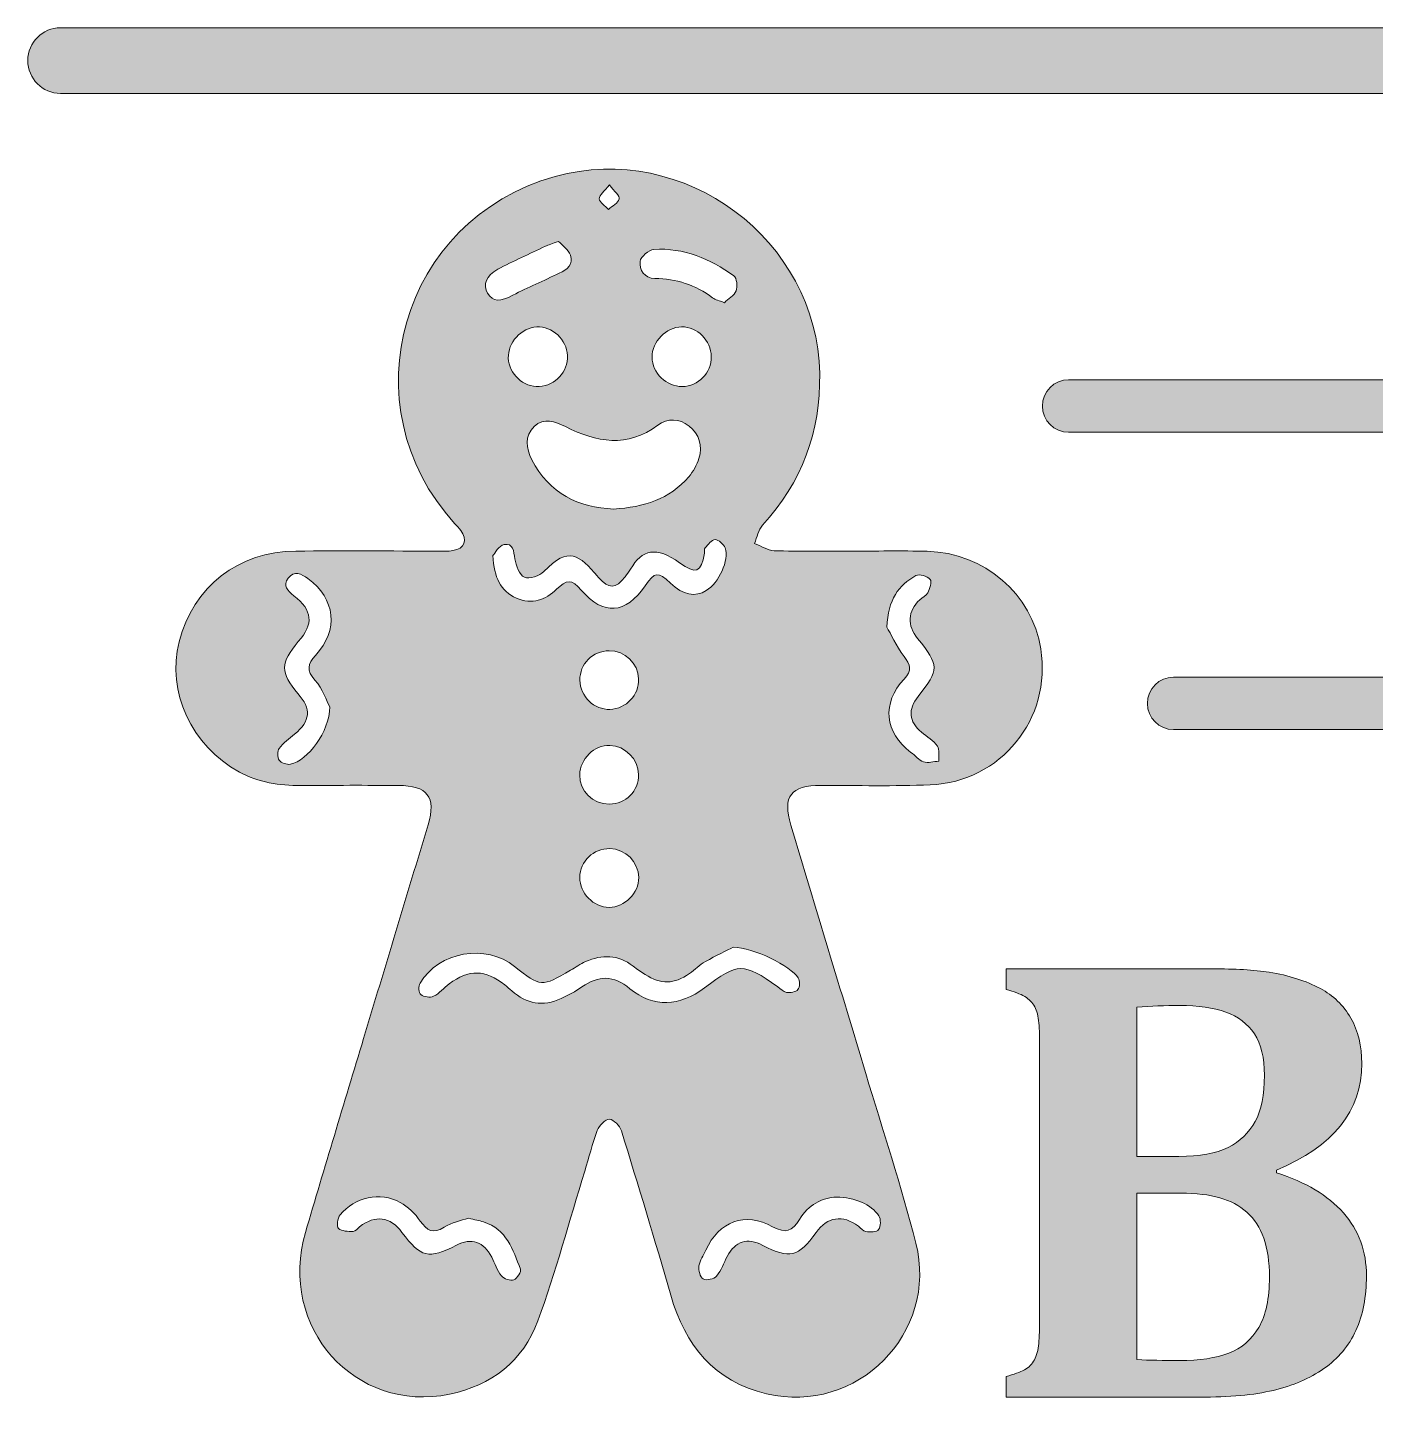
# Model space of a CAD drawing. Header units: inches. Extents: x 72 to 1008, y -817 to -264.
# Drawn here: x 72 to 238.9, y -740.2 to -568.4 of the extents above; entities that cross this region are included whole.
import ezdxf

# ---------------------------------------------------------------- set-up
doc = ezdxf.new("R2010")
doc.units = ezdxf.units.IN
doc.header["$MEASUREMENT"] = 0
doc.layers.add('Layer 1', color=7, linetype='Continuous')

# ---------------------------------------------------------------- blocks, each defined once
blk = doc.blocks.new('block 14')
at = {"layer": 'Layer 1', "true_color": 0x680b10}
h = blk.add_hatch(color=246, dxfattribs=at)
h.dxf.hatch_style = 2
edge = h.paths.add_edge_path()
edge.add_spline(control_points=[(226.65, -710.18), (230.28, -711.32), (233.05, -712.97), (234.95, -715.13), (236.86, -717.3), (237.81, -719.9), (237.81, -722.93), (237.81, -725.52), (237.38, -727.78), (236.51, -729.69), (235.64, -731.61), (234.32, -733.19), (232.54, -734.42), (230.77, -735.65), (228.68, -736.55), (226.28, -737.12), (223.89, -737.69), (220.83, -737.97), (217.13, -737.97), (217.13, -737.97), (193.18, -737.97), (193.18, -737.97), (193.18, -737.97), (193.18, -735.41), (193.18, -735.41), (194.14, -735.15), (194.9, -734.87), (195.45, -734.57), (196.01, -734.27), (196.43, -733.86), (196.7, -733.33), (196.97, -732.8), (197.15, -732.12), (197.22, -731.31), (197.3, -730.49), (197.34, -729.46), (197.34, -728.21), (197.34, -728.21), (197.34, -694.7), (197.34, -694.7), (197.34, -693.49), (197.31, -692.46), (197.24, -691.63), (197.18, -690.8), (197.01, -690.13), (196.74, -689.61), (196.46, -689.09), (196.05, -688.67), (195.49, -688.35), (194.94, -688.02), (194.16, -687.73), (193.18, -687.47), (193.18, -687.47), (193.18, -684.91), (193.18, -684.91), (193.18, -684.91), (218.64, -684.91), (218.64, -684.91), (221.55, -684.91), (223.92, -685.05), (225.76, -685.33), (228.19, -685.72), (230.31, -686.4), (232.1, -687.36), (233.7, -688.21), (234.96, -689.43), (235.87, -691.01), (236.77, -692.59), (237.23, -694.47), (237.23, -696.65), (237.23, -702.51), (233.7, -706.9), (226.65, -709.83), (226.65, -709.83), (226.65, -710.18), (226.65, -710.18)], knot_values=[0, 0, 0, 0, 1, 1, 1, 2, 2, 2, 3, 3, 3, 4, 4, 4, 5, 5, 5, 6, 6, 6, 7, 7, 7, 8, 8, 8, 9, 9, 9, 10, 10, 10, 11, 11, 11, 12, 12, 12, 13, 13, 13, 14, 14, 14, 15, 15, 15, 16, 16, 16, 17, 17, 17, 18, 18, 18, 19, 19, 19, 20, 20, 20, 21, 21, 21, 22, 22, 22, 23, 23, 23, 24, 24, 24, 25, 25, 25, 25], degree=3, periodic=1)
edge = h.paths.add_edge_path()
edge.add_spline(control_points=[(214.56, -708.15), (217.15, -708.15), (219.19, -707.78), (220.67, -707.03), (222.14, -706.28), (223.26, -705.21), (224.03, -703.82), (224.79, -702.43), (225.18, -700.52), (225.18, -698.09), (225.18, -695.93), (224.76, -694.23), (223.93, -692.97), (223.1, -691.72), (221.92, -690.82), (220.39, -690.27), (218.86, -689.73), (216.96, -689.45), (214.68, -689.45), (212.86, -689.45), (211.1, -689.52), (209.39, -689.65), (209.39, -689.65), (209.39, -708.15), (209.39, -708.15), (209.39, -708.15), (214.56, -708.15), (214.56, -708.15)], knot_values=[0, 0, 0, 0, 1, 1, 1, 2, 2, 2, 3, 3, 3, 4, 4, 4, 5, 5, 5, 6, 6, 6, 7, 7, 7, 8, 8, 8, 9, 9, 9, 9], degree=3, periodic=1)
edge = h.paths.add_edge_path()
edge.add_spline(control_points=[(209.39, -733.31), (210.92, -733.39), (212.68, -733.43), (214.68, -733.43), (217.14, -733.43), (219.17, -733.12), (220.76, -732.51), (222.36, -731.9), (223.59, -730.84), (224.48, -729.32), (225.36, -727.81), (225.8, -725.73), (225.8, -723.08), (225.8, -721.22), (225.56, -719.62), (225.1, -718.28), (224.63, -716.95), (223.93, -715.87), (223, -715.06), (222.07, -714.24), (220.95, -713.64), (219.66, -713.27), (218.36, -712.89), (216.74, -712.7), (214.8, -712.7), (214.8, -712.7), (209.39, -712.7), (209.39, -712.7), (209.39, -712.7), (209.39, -733.31), (209.39, -733.31)], knot_values=[0, 0, 0, 0, 1, 1, 1, 2, 2, 2, 3, 3, 3, 4, 4, 4, 5, 5, 5, 6, 6, 6, 7, 7, 7, 8, 8, 8, 9, 9, 9, 10, 10, 10, 10], degree=3, periodic=1)
at = {"layer": 'Layer 1', "lineweight": 0}
for points, knots in [([(226.65, -710.18), (230.28, -711.32), (233.05, -712.97), (234.95, -715.13), (236.86, -717.3), (237.81, -719.9), (237.81, -722.93), (237.81, -725.52), (237.38, -727.78), (236.51, -729.69), (235.64, -731.61), (234.32, -733.19), (232.54, -734.42), (230.77, -735.65), (228.68, -736.55), (226.28, -737.12), (223.89, -737.69), (220.83, -737.97), (217.13, -737.97), (217.13, -737.97), (193.18, -737.97), (193.18, -737.97), (193.18, -737.97), (193.18, -735.41), (193.18, -735.41), (194.14, -735.15), (194.9, -734.87), (195.45, -734.57), (196.01, -734.27), (196.43, -733.86), (196.7, -733.33), (196.97, -732.8), (197.15, -732.12), (197.22, -731.31), (197.3, -730.49), (197.34, -729.46), (197.34, -728.21), (197.34, -728.21), (197.34, -694.7), (197.34, -694.7), (197.34, -693.49), (197.31, -692.46), (197.24, -691.63), (197.18, -690.8), (197.01, -690.13), (196.74, -689.61), (196.46, -689.09), (196.05, -688.67), (195.49, -688.35), (194.94, -688.02), (194.16, -687.73), (193.18, -687.47), (193.18, -687.47), (193.18, -684.91), (193.18, -684.91), (193.18, -684.91), (218.64, -684.91), (218.64, -684.91), (221.55, -684.91), (223.92, -685.05), (225.76, -685.33), (228.19, -685.72), (230.31, -686.4), (232.1, -687.36), (233.7, -688.21), (234.96, -689.43), (235.87, -691.01), (236.77, -692.59), (237.23, -694.47), (237.23, -696.65), (237.23, -702.51), (233.7, -706.9), (226.65, -709.83), (226.65, -709.83), (226.65, -710.18), (226.65, -710.18)], [0, 0, 0, 0, 1, 1, 1, 2, 2, 2, 3, 3, 3, 4, 4, 4, 5, 5, 5, 6, 6, 6, 7, 7, 7, 8, 8, 8, 9, 9, 9, 10, 10, 10, 11, 11, 11, 12, 12, 12, 13, 13, 13, 14, 14, 14, 15, 15, 15, 16, 16, 16, 17, 17, 17, 18, 18, 18, 19, 19, 19, 20, 20, 20, 21, 21, 21, 22, 22, 22, 23, 23, 23, 24, 24, 24, 25, 25, 25, 25]), ([(214.56, -708.15), (217.15, -708.15), (219.19, -707.78), (220.67, -707.03), (222.14, -706.28), (223.26, -705.21), (224.03, -703.82), (224.79, -702.43), (225.18, -700.52), (225.18, -698.09), (225.18, -695.93), (224.76, -694.23), (223.93, -692.97), (223.1, -691.72), (221.92, -690.82), (220.39, -690.27), (218.86, -689.73), (216.96, -689.45), (214.68, -689.45), (212.86, -689.45), (211.1, -689.52), (209.39, -689.65), (209.39, -689.65), (209.39, -708.15), (209.39, -708.15), (209.39, -708.15), (214.56, -708.15), (214.56, -708.15)], [0, 0, 0, 0, 1, 1, 1, 2, 2, 2, 3, 3, 3, 4, 4, 4, 5, 5, 5, 6, 6, 6, 7, 7, 7, 8, 8, 8, 9, 9, 9, 9]), ([(209.39, -733.31), (210.92, -733.39), (212.68, -733.43), (214.68, -733.43), (217.14, -733.43), (219.17, -733.12), (220.76, -732.51), (222.36, -731.9), (223.59, -730.84), (224.48, -729.32), (225.36, -727.81), (225.8, -725.73), (225.8, -723.08), (225.8, -721.22), (225.56, -719.62), (225.1, -718.28), (224.63, -716.95), (223.93, -715.87), (223, -715.06), (222.07, -714.24), (220.95, -713.64), (219.66, -713.27), (218.36, -712.89), (216.74, -712.7), (214.8, -712.7), (214.8, -712.7), (209.39, -712.7), (209.39, -712.7), (209.39, -712.7), (209.39, -733.31), (209.39, -733.31)], [0, 0, 0, 0, 1, 1, 1, 2, 2, 2, 3, 3, 3, 4, 4, 4, 5, 5, 5, 6, 6, 6, 7, 7, 7, 8, 8, 8, 9, 9, 9, 10, 10, 10, 10])]:
    blk.add_open_spline(points, degree=3, knots=knots, dxfattribs=at)
blk = doc.blocks.new('block 18')
at = {"layer": 'Layer 1', "true_color": 0x680b10}
h = blk.add_hatch(color=246, dxfattribs=at)
h.dxf.hatch_style = 2
edge = h.paths.add_edge_path()
edge.add_spline(control_points=[(1003.91, -576.49), (1003.91, -576.49), (76.09, -576.49), (76.09, -576.49), (73.84, -576.49), (72.03, -574.67), (72.03, -572.42), (72.03, -570.18), (73.84, -568.36), (76.09, -568.36), (76.09, -568.36), (1003.91, -568.36), (1003.91, -568.36), (1006.16, -568.36), (1007.97, -570.18), (1007.97, -572.42), (1007.97, -574.67), (1006.16, -576.49), (1003.91, -576.49)], knot_values=[0, 0, 0, 0, 1, 1, 1, 2, 2, 2, 3, 3, 3, 4, 4, 4, 5, 5, 5, 6, 6, 6, 6], degree=3, periodic=1)
at = {"layer": 'Layer 1', "lineweight": 0}
blk.add_open_spline([(1003.91, -576.49), (1003.91, -576.49), (76.09, -576.49), (76.09, -576.49), (73.84, -576.49), (72.03, -574.67), (72.03, -572.42), (72.03, -570.18), (73.84, -568.36), (76.09, -568.36), (76.09, -568.36), (1003.91, -568.36), (1003.91, -568.36), (1006.16, -568.36), (1007.97, -570.18), (1007.97, -572.42), (1007.97, -574.67), (1006.16, -576.49), (1003.91, -576.49)], degree=3, knots=[0, 0, 0, 0, 1, 1, 1, 2, 2, 2, 3, 3, 3, 4, 4, 4, 5, 5, 5, 6, 6, 6, 6], dxfattribs=at)
blk = doc.blocks.new('block 17')
at = {"layer": 'Layer 1'}
blk.add_blockref('block 18', (0, 0), dxfattribs=at)
blk = doc.blocks.new('block 22')
at = {"layer": 'Layer 1', "true_color": 0x680b10}
h = blk.add_hatch(color=246, dxfattribs=at)
h.dxf.hatch_style = 2
edge = h.paths.add_edge_path()
edge.add_spline(control_points=[(173.86, -633.18), (177.04, -633.18), (180.23, -633.12), (183.42, -633.2), (190.48, -633.37), (196.4, -638.5), (197.48, -645.28), (198.86, -653.93), (192.55, -661.78), (183.79, -662.13), (179.29, -662.31), (174.78, -662.2), (170.27, -662.2), (166.51, -662.21), (165.46, -663.53), (166.53, -667.11), (169.6, -677.37), (172.72, -687.61), (175.8, -697.87), (177.91, -704.86), (180.21, -711.81), (182.01, -718.88), (184.85, -730.02), (174.7, -740.2), (163.53, -737.55), (157.06, -736.01), (153.44, -731.55), (151.65, -725.32), (149.69, -718.51), (147.63, -711.73), (145.54, -704.97), (145.35, -704.36), (144.58, -703.57), (144.05, -703.55), (143.56, -703.53), (142.79, -704.33), (142.56, -704.93), (141.93, -706.57), (141.53, -708.29), (141.01, -709.97), (139.1, -716.16), (137.4, -722.43), (135.2, -728.51), (133.39, -733.51), (129.43, -736.51), (124.26, -737.59), (112.54, -740.02), (102.98, -729.25), (106.42, -717.55), (108.77, -709.54), (111.2, -701.55), (113.61, -693.56), (116.27, -684.72), (118.95, -675.89), (121.6, -667.06), (122.63, -663.63), (121.54, -662.21), (117.91, -662.2), (113.9, -662.18), (109.89, -662.18), (105.87, -662.21), (103.19, -662.23), (100.59, -661.83), (98.23, -660.54), (92.27, -657.28), (89.21, -650.58), (90.77, -644.4), (92.49, -637.61), (98.13, -633.2), (105.22, -633.17), (111.11, -633.14), (116.99, -633.17), (122.87, -633.17), (123.47, -633.17), (124.09, -633.22), (124.68, -633.12), (126.11, -632.89), (126.53, -631.78), (125.66, -630.63), (125.43, -630.32), (125.15, -630.05), (124.89, -629.76), (111.59, -615.13), (118.24, -592.11), (137.32, -586.79), (153.31, -582.33), (169.81, -594.62), (170.1, -611.19), (170.22, -618.4), (167.89, -624.65), (163.01, -629.98), (162.49, -630.55), (162.35, -631.46), (162.03, -632.22), (162.84, -632.53), (163.64, -633.1), (164.46, -633.13), (167.59, -633.24), (170.72, -633.17), (173.86, -633.17), (173.86, -633.18), (173.86, -633.18), (173.86, -633.18)], knot_values=[0, 0, 0, 0, 1, 1, 1, 2, 2, 2, 3, 3, 3, 4, 4, 4, 5, 5, 5, 6, 6, 6, 7, 7, 7, 8, 8, 8, 9, 9, 9, 10, 10, 10, 11, 11, 11, 12, 12, 12, 13, 13, 13, 14, 14, 14, 15, 15, 15, 16, 16, 16, 17, 17, 17, 18, 18, 18, 19, 19, 19, 20, 20, 20, 21, 21, 21, 22, 22, 22, 23, 23, 23, 24, 24, 24, 25, 25, 25, 26, 26, 26, 27, 27, 27, 28, 28, 28, 29, 29, 29, 30, 30, 30, 31, 31, 31, 32, 32, 32, 33, 33, 33, 34, 34, 34, 34], degree=3, periodic=1)
edge = h.paths.add_edge_path()
edge.add_spline(control_points=[(153.89, -623.98), (154.45, -623.33), (154.87, -622.51), (155.14, -621.69), (155.64, -620.13), (155.19, -618.71), (153.92, -617.69), (152.72, -616.73), (151.26, -616.7), (150.07, -617.58), (146.25, -620.41), (142.47, -619.72), (138.61, -617.76), (137.36, -617.13), (135.94, -616.61), (134.76, -617.74), (133.53, -618.93), (133.72, -620.43), (134.45, -621.86), (136.61, -626.08), (140.25, -627.8), (144.59, -627.97), (148.33, -627.75), (151.51, -626.74), (153.89, -623.98)], knot_values=[0, 0, 0, 0, 1, 1, 1, 2, 2, 2, 3, 3, 3, 4, 4, 4, 5, 5, 5, 6, 6, 6, 7, 7, 7, 8, 8, 8, 8], degree=3, periodic=1)
edge = h.paths.add_edge_path()
edge.add_spline(control_points=[(155.94, -684.02), (155.23, -684.42), (154.64, -685.03), (153.97, -685.5), (152.06, -686.84), (150.43, -686.87), (148.48, -685.61), (147.97, -685.29), (147.47, -684.95), (146.99, -684.58), (145.14, -683.12), (143.15, -683.13), (141.1, -684.02), (140.45, -684.31), (139.86, -684.73), (139.24, -685.09), (135.69, -687.19), (135.51, -687.18), (132.32, -684.61), (128.77, -681.76), (122.94, -682.76), (120.61, -686.68), (120.39, -687.04), (120.44, -687.91), (120.7, -688.1), (121.08, -688.39), (121.87, -688.51), (122.29, -688.31), (123, -687.96), (123.55, -687.27), (124.21, -686.78), (126.66, -684.95), (128.7, -684.99), (131.09, -686.89), (131.39, -687.13), (131.68, -687.4), (131.97, -687.65), (133.81, -689.23), (135.83, -689.66), (138.07, -688.58), (138.96, -688.16), (139.86, -687.72), (140.66, -687.16), (142.72, -685.72), (144.51, -685.67), (146.6, -687.37), (149.56, -689.77), (152.74, -689.58), (155.83, -687.27), (160.05, -684.12), (160.61, -684.11), (164.9, -687.13), (165.26, -687.38), (165.61, -687.79), (165.99, -687.83), (166.47, -687.89), (167.16, -687.79), (167.41, -687.47), (167.66, -687.18), (167.66, -686.4), (167.44, -686.04), (166.52, -684.57), (161.9, -682.25), (159.4, -682.24), (158.63, -682.63), (157.25, -683.27), (155.94, -684.02)], knot_values=[0, 0, 0, 0, 1, 1, 1, 2, 2, 2, 3, 3, 3, 4, 4, 4, 5, 5, 5, 6, 6, 6, 7, 7, 7, 8, 8, 8, 9, 9, 9, 10, 10, 10, 11, 11, 11, 12, 12, 12, 13, 13, 13, 14, 14, 14, 15, 15, 15, 16, 16, 16, 17, 17, 17, 18, 18, 18, 19, 19, 19, 20, 20, 20, 21, 21, 21, 22, 22, 22, 22], degree=3, periodic=1)
edge = h.paths.add_edge_path()
edge.add_spline(control_points=[(132.54, -639), (134.45, -639.86), (136.18, -639.22), (137.52, -637.9), (138.73, -636.71), (139.41, -636.61), (140.58, -638), (143.31, -641.23), (146.06, -640.98), (148.48, -637.48), (149.71, -635.71), (150.01, -635.68), (151.61, -637.15), (153.24, -638.64), (154.63, -638.92), (156.06, -638.06), (157.6, -637.14), (158.93, -634.27), (158.38, -632.79), (158.21, -632.33), (157.57, -631.76), (157.14, -631.75), (156.73, -631.75), (156.28, -632.39), (155.91, -632.79), (155.79, -632.92), (155.86, -633.22), (155.82, -633.43), (155.41, -635.89), (154.78, -636.06), (152.75, -634.61), (149.87, -632.55), (148.08, -632.96), (146.67, -635.42), (146.48, -635.76), (146.23, -636.06), (146, -636.36), (144.8, -637.88), (144.02, -637.9), (142.69, -636.43), (142.66, -636.39), (142.63, -636.34), (142.59, -636.3), (140.36, -633.7), (139.01, -632.48), (135.94, -635.7), (135.41, -636.25), (134.13, -636.68), (133.54, -636.41), (132.91, -636.13), (132.53, -634.98), (132.35, -634.14), (132.17, -633.23), (132.2, -632.14), (131.01, -632.37), (130.37, -632.5), (129.89, -633.46), (129.63, -633.74), (129.78, -636.44), (130.56, -638.11), (132.54, -639)], knot_values=[0, 0, 0, 0, 1, 1, 1, 2, 2, 2, 3, 3, 3, 4, 4, 4, 5, 5, 5, 6, 6, 6, 7, 7, 7, 8, 8, 8, 9, 9, 9, 10, 10, 10, 11, 11, 11, 12, 12, 12, 13, 13, 13, 14, 14, 14, 15, 15, 15, 16, 16, 16, 17, 17, 17, 18, 18, 18, 19, 19, 19, 20, 20, 20, 20], degree=3, periodic=1)
edge = h.paths.add_edge_path()
edge.add_spline(control_points=[(180.55, -646.22), (181.34, -647.27), (181.56, -647.95), (180.56, -649.02), (177.75, -652.01), (178.14, -655.65), (181.4, -658.1), (181.92, -658.49), (182.37, -659.08), (182.96, -659.28), (183.52, -659.46), (184.22, -659.24), (184.85, -659.2), (184.81, -658.57), (184.98, -657.78), (184.67, -657.33), (184.19, -656.64), (183.38, -656.17), (182.71, -655.61), (181.12, -654.25), (180.99, -652.81), (182.3, -651.17), (184.93, -647.85), (184.92, -647.31), (182.22, -644.01), (180.9, -642.41), (180.99, -640.62), (182.49, -639.2), (182.81, -638.9), (183.32, -638.72), (183.48, -638.36), (183.73, -637.84), (184.03, -636.94), (183.79, -636.69), (183.42, -636.29), (182.44, -635.98), (182.02, -636.21), (179.87, -637.37), (178.57, -639.19), (178.41, -642.58), (178.88, -643.39), (179.58, -644.91), (180.55, -646.22)], knot_values=[0, 0, 0, 0, 1, 1, 1, 2, 2, 2, 3, 3, 3, 4, 4, 4, 5, 5, 5, 6, 6, 6, 7, 7, 7, 8, 8, 8, 9, 9, 9, 10, 10, 10, 11, 11, 11, 12, 12, 12, 13, 13, 13, 14, 14, 14, 14], degree=3, periodic=1)
edge = h.paths.add_edge_path()
edge.add_spline(control_points=[(107.59, -649.16), (106.53, -647.94), (106.67, -647.19), (107.67, -646.1), (110.56, -642.95), (110.14, -639.07), (106.73, -636.58), (105.91, -635.99), (105.03, -635.54), (104.29, -636.53), (103.59, -637.46), (104.2, -638.09), (104.98, -638.7), (107.32, -640.55), (107.45, -642.17), (105.53, -644.39), (103.29, -646.99), (103.28, -648.25), (105.48, -650.81), (107.17, -652.77), (107.05, -654.2), (105.08, -655.85), (104.41, -656.41), (103.68, -656.93), (103.16, -657.61), (102.91, -657.94), (102.92, -658.74), (103.16, -659.07), (103.4, -659.41), (104.12, -659.66), (104.55, -659.57), (106.72, -659.11), (109.38, -655.58), (109.43, -652.46), (109.06, -651.76), (108.55, -650.26), (107.59, -649.16)], knot_values=[0, 0, 0, 0, 1, 1, 1, 2, 2, 2, 3, 3, 3, 4, 4, 4, 5, 5, 5, 6, 6, 6, 7, 7, 7, 8, 8, 8, 9, 9, 9, 10, 10, 10, 11, 11, 11, 12, 12, 12, 12], degree=3, periodic=1)
edge = h.paths.add_edge_path()
edge.add_spline(control_points=[(123.59, -716.91), (122.18, -717.82), (121.48, -717.3), (120.64, -716.15), (119.98, -715.25), (119.13, -714.36), (118.16, -713.84), (115.64, -712.48), (112.51, -713.16), (110.71, -715.39), (110.39, -715.78), (110.25, -716.84), (110.5, -717.06), (110.91, -717.43), (111.71, -717.43), (112.34, -717.44), (112.6, -717.44), (112.86, -717.06), (113.12, -716.86), (115.11, -715.35), (116.89, -715.59), (118.37, -717.56), (120.73, -720.69), (121.64, -720.9), (125.11, -719.14), (126.98, -718.19), (128.54, -718.72), (129.48, -720.62), (129.87, -721.4), (130.15, -722.28), (130.69, -722.94), (130.99, -723.31), (131.81, -723.58), (132.22, -723.43), (132.63, -723.28), (133.17, -722.4), (133.05, -722.09), (132.08, -719.73), (131.34, -717.12), (128.46, -716.25), (127.93, -716.1), (127.4, -715.99), (126.6, -715.79), (125.71, -716.11), (124.52, -716.31), (123.59, -716.91)], knot_values=[0, 0, 0, 0, 1, 1, 1, 2, 2, 2, 3, 3, 3, 4, 4, 4, 5, 5, 5, 6, 6, 6, 7, 7, 7, 8, 8, 8, 9, 9, 9, 10, 10, 10, 11, 11, 11, 12, 12, 12, 13, 13, 13, 14, 14, 14, 15, 15, 15, 15], degree=3, periodic=1)
edge = h.paths.add_edge_path()
edge.add_spline(control_points=[(167.58, -715.96), (166.71, -717.37), (165.91, -717.77), (164.27, -716.85), (160.87, -714.94), (157.58, -716.21), (156.01, -719.76), (155.72, -720.41), (155.24, -721.02), (155.15, -721.7), (155.07, -722.23), (155.29, -723.11), (155.67, -723.32), (156.06, -723.54), (157.02, -723.34), (157.33, -722.97), (157.92, -722.28), (158.21, -721.34), (158.65, -720.52), (159.65, -718.63), (161.15, -718.17), (163.04, -719.16), (166.34, -720.88), (167.48, -720.61), (169.65, -717.57), (171.05, -715.61), (172.93, -715.33), (174.9, -716.78), (175.21, -717.01), (175.49, -717.41), (175.82, -717.45), (176.35, -717.51), (177.19, -717.52), (177.4, -717.21), (177.67, -716.8), (177.69, -715.92), (177.42, -715.5), (176.53, -714.1), (174.38, -713.18), (172.17, -713.18), (170.4, -713.25), (168.69, -714.15), (167.58, -715.96)], knot_values=[0, 0, 0, 0, 1, 1, 1, 2, 2, 2, 3, 3, 3, 4, 4, 4, 5, 5, 5, 6, 6, 6, 7, 7, 7, 8, 8, 8, 9, 9, 9, 10, 10, 10, 11, 11, 11, 12, 12, 12, 13, 13, 13, 14, 14, 14, 14], degree=3, periodic=1)
edge = h.paths.add_edge_path()
edge.add_spline(control_points=[(159.75, -600.95), (159.95, -600.42), (159.84, -599.34), (159.47, -599.08), (156.52, -596.99), (153.27, -595.58), (149.57, -595.81), (148.94, -595.85), (147.92, -596.73), (147.86, -597.3), (147.76, -598.33), (148.39, -599.4), (149.67, -599.42), (152.33, -599.46), (154.72, -600.18), (156.84, -601.82), (157.17, -602.07), (157.63, -602.15), (158.3, -602.41), (158.78, -601.95), (159.51, -601.55), (159.75, -600.95)], knot_values=[0, 0, 0, 0, 1, 1, 1, 2, 2, 2, 3, 3, 3, 4, 4, 4, 5, 5, 5, 6, 6, 6, 7, 7, 7, 7], degree=3, periodic=1)
edge = h.paths.add_edge_path()
edge.add_spline(control_points=[(156.68, -609.09), (156.65, -607.09), (154.94, -605.38), (152.99, -605.4), (151.1, -605.42), (149.32, -607.25), (149.34, -609.15), (149.36, -611.1), (151.12, -612.82), (153.07, -612.8), (155.06, -612.79), (156.71, -611.09), (156.68, -609.09)], knot_values=[0, 0, 0, 0, 1, 1, 1, 2, 2, 2, 3, 3, 3, 4, 4, 4, 4], degree=3, periodic=1)
edge = h.paths.add_edge_path()
edge.add_spline(control_points=[(135.06, -605.4), (133.16, -605.5), (131.45, -607.38), (131.54, -609.28), (131.62, -611.25), (133.41, -612.89), (135.36, -612.8), (137.36, -612.7), (138.94, -610.96), (138.86, -608.96), (138.78, -607), (136.98, -605.31), (135.06, -605.4)], knot_values=[0, 0, 0, 0, 1, 1, 1, 2, 2, 2, 3, 3, 3, 4, 4, 4, 4], degree=3, periodic=1)
edge = h.paths.add_edge_path()
edge.add_spline(control_points=[(144.03, -677.3), (145.95, -677.3), (147.71, -675.52), (147.69, -673.6), (147.66, -671.67), (146.04, -670.06), (144.11, -670.02), (142.08, -669.99), (140.42, -671.59), (140.39, -673.6), (140.37, -675.55), (142.09, -677.3), (144.03, -677.3)], knot_values=[0, 0, 0, 0, 1, 1, 1, 2, 2, 2, 3, 3, 3, 4, 4, 4, 4], degree=3, periodic=1)
edge = h.paths.add_edge_path()
edge.add_spline(control_points=[(144.13, -652.78), (146.14, -652.7), (147.75, -650.99), (147.68, -649.01), (147.6, -647.06), (145.99, -645.51), (144.03, -645.52), (141.99, -645.52), (140.36, -647.16), (140.4, -649.18), (140.43, -651.17), (142.18, -652.86), (144.13, -652.78)], knot_values=[0, 0, 0, 0, 1, 1, 1, 2, 2, 2, 3, 3, 3, 4, 4, 4, 4], degree=3, periodic=1)
edge = h.paths.add_edge_path()
edge.add_spline(control_points=[(147.68, -660.84), (147.65, -658.95), (146, -657.29), (144.11, -657.24), (142.18, -657.18), (140.41, -658.91), (140.39, -660.87), (140.37, -662.91), (141.96, -664.49), (144.05, -664.5), (146.08, -664.51), (147.7, -662.88), (147.68, -660.84)], knot_values=[0, 0, 0, 0, 1, 1, 1, 2, 2, 2, 3, 3, 3, 4, 4, 4, 4], degree=3, periodic=1)
edge = h.paths.add_edge_path()
edge.add_spline(control_points=[(136.13, -595.42), (134.15, -596.36), (132.15, -597.25), (130.22, -598.28), (128.78, -599.05), (128.38, -600.21), (128.98, -601.24), (129.63, -602.32), (130.54, -602.32), (132.1, -601.49), (133.97, -600.51), (135.93, -599.67), (137.85, -598.77), (138.81, -598.32), (139.66, -597.66), (139.24, -596.52), (138.99, -595.83), (138.22, -595.33), (137.77, -594.83), (136.95, -595.12), (136.52, -595.23), (136.13, -595.42)], knot_values=[0, 0, 0, 0, 1, 1, 1, 2, 2, 2, 3, 3, 3, 4, 4, 4, 5, 5, 5, 6, 6, 6, 7, 7, 7, 7], degree=3, periodic=1)
edge = h.paths.add_edge_path()
edge.add_spline(control_points=[(142.81, -589.54), (142.84, -590.01), (143.54, -590.43), (143.94, -590.87), (144.41, -590.44), (145.14, -590.07), (145.28, -589.55), (145.37, -589.19), (144.65, -588.62), (144.05, -587.82), (143.45, -588.61), (142.78, -589.1), (142.81, -589.54)], knot_values=[0, 0, 0, 0, 1, 1, 1, 2, 2, 2, 3, 3, 3, 4, 4, 4, 4], degree=3, periodic=1)
at = {"layer": 'Layer 1', "lineweight": 0}
for points, knots in [([(173.86, -633.18), (177.04, -633.18), (180.23, -633.12), (183.42, -633.2), (190.48, -633.37), (196.4, -638.5), (197.48, -645.28), (198.86, -653.93), (192.55, -661.78), (183.79, -662.13), (179.29, -662.31), (174.78, -662.2), (170.27, -662.2), (166.51, -662.21), (165.46, -663.53), (166.53, -667.11), (169.6, -677.37), (172.72, -687.61), (175.8, -697.87), (177.91, -704.86), (180.21, -711.81), (182.01, -718.88), (184.85, -730.02), (174.7, -740.2), (163.53, -737.55), (157.06, -736.01), (153.44, -731.55), (151.65, -725.32), (149.69, -718.51), (147.63, -711.73), (145.54, -704.97), (145.35, -704.36), (144.58, -703.57), (144.05, -703.55), (143.56, -703.53), (142.79, -704.33), (142.56, -704.93), (141.93, -706.57), (141.53, -708.29), (141.01, -709.97), (139.1, -716.16), (137.4, -722.43), (135.2, -728.51), (133.39, -733.51), (129.43, -736.51), (124.26, -737.59), (112.54, -740.02), (102.98, -729.25), (106.42, -717.55), (108.77, -709.54), (111.2, -701.55), (113.61, -693.56), (116.27, -684.72), (118.95, -675.89), (121.6, -667.06), (122.63, -663.63), (121.54, -662.21), (117.91, -662.2), (113.9, -662.18), (109.89, -662.18), (105.87, -662.21), (103.19, -662.23), (100.59, -661.83), (98.23, -660.54), (92.27, -657.28), (89.21, -650.58), (90.77, -644.4), (92.49, -637.61), (98.13, -633.2), (105.22, -633.17), (111.11, -633.14), (116.99, -633.17), (122.87, -633.17), (123.47, -633.17), (124.09, -633.22), (124.68, -633.12), (126.11, -632.89), (126.53, -631.78), (125.66, -630.63), (125.43, -630.32), (125.15, -630.05), (124.89, -629.76), (111.59, -615.13), (118.24, -592.11), (137.32, -586.79), (153.31, -582.33), (169.81, -594.62), (170.1, -611.19), (170.22, -618.4), (167.89, -624.65), (163.01, -629.98), (162.49, -630.55), (162.35, -631.46), (162.03, -632.22), (162.84, -632.53), (163.64, -633.1), (164.46, -633.13), (167.59, -633.24), (170.72, -633.17), (173.86, -633.17), (173.86, -633.18), (173.86, -633.18), (173.86, -633.18)], [0, 0, 0, 0, 1, 1, 1, 2, 2, 2, 3, 3, 3, 4, 4, 4, 5, 5, 5, 6, 6, 6, 7, 7, 7, 8, 8, 8, 9, 9, 9, 10, 10, 10, 11, 11, 11, 12, 12, 12, 13, 13, 13, 14, 14, 14, 15, 15, 15, 16, 16, 16, 17, 17, 17, 18, 18, 18, 19, 19, 19, 20, 20, 20, 21, 21, 21, 22, 22, 22, 23, 23, 23, 24, 24, 24, 25, 25, 25, 26, 26, 26, 27, 27, 27, 28, 28, 28, 29, 29, 29, 30, 30, 30, 31, 31, 31, 32, 32, 32, 33, 33, 33, 34, 34, 34, 34]), ([(142.81, -589.54), (142.84, -590.01), (143.54, -590.43), (143.94, -590.87), (144.41, -590.44), (145.14, -590.07), (145.28, -589.55), (145.37, -589.19), (144.65, -588.62), (144.05, -587.82), (143.45, -588.61), (142.78, -589.1), (142.81, -589.54)], [0, 0, 0, 0, 1, 1, 1, 2, 2, 2, 3, 3, 3, 4, 4, 4, 4]), ([(136.13, -595.42), (134.15, -596.36), (132.15, -597.25), (130.22, -598.28), (128.78, -599.05), (128.38, -600.21), (128.98, -601.24), (129.63, -602.32), (130.54, -602.32), (132.1, -601.49), (133.97, -600.51), (135.93, -599.67), (137.85, -598.77), (138.81, -598.32), (139.66, -597.66), (139.24, -596.52), (138.99, -595.83), (138.22, -595.33), (137.77, -594.83), (136.95, -595.12), (136.52, -595.23), (136.13, -595.42)], [0, 0, 0, 0, 1, 1, 1, 2, 2, 2, 3, 3, 3, 4, 4, 4, 5, 5, 5, 6, 6, 6, 7, 7, 7, 7]), ([(159.75, -600.95), (159.95, -600.42), (159.84, -599.34), (159.47, -599.08), (156.52, -596.99), (153.27, -595.58), (149.57, -595.81), (148.94, -595.85), (147.92, -596.73), (147.86, -597.3), (147.76, -598.33), (148.39, -599.4), (149.67, -599.42), (152.33, -599.46), (154.72, -600.18), (156.84, -601.82), (157.17, -602.07), (157.63, -602.15), (158.3, -602.41), (158.78, -601.95), (159.51, -601.55), (159.75, -600.95)], [0, 0, 0, 0, 1, 1, 1, 2, 2, 2, 3, 3, 3, 4, 4, 4, 5, 5, 5, 6, 6, 6, 7, 7, 7, 7]), ([(135.06, -605.4), (133.16, -605.5), (131.45, -607.38), (131.54, -609.28), (131.62, -611.25), (133.41, -612.89), (135.36, -612.8), (137.36, -612.7), (138.94, -610.96), (138.86, -608.96), (138.78, -607), (136.98, -605.31), (135.06, -605.4)], [0, 0, 0, 0, 1, 1, 1, 2, 2, 2, 3, 3, 3, 4, 4, 4, 4]), ([(156.68, -609.09), (156.65, -607.09), (154.94, -605.38), (152.99, -605.4), (151.1, -605.42), (149.32, -607.25), (149.34, -609.15), (149.36, -611.1), (151.12, -612.82), (153.07, -612.8), (155.06, -612.79), (156.71, -611.09), (156.68, -609.09)], [0, 0, 0, 0, 1, 1, 1, 2, 2, 2, 3, 3, 3, 4, 4, 4, 4]), ([(153.89, -623.98), (154.45, -623.33), (154.87, -622.51), (155.14, -621.69), (155.64, -620.13), (155.19, -618.71), (153.92, -617.69), (152.72, -616.73), (151.26, -616.7), (150.07, -617.58), (146.25, -620.41), (142.47, -619.72), (138.61, -617.76), (137.36, -617.13), (135.94, -616.61), (134.76, -617.74), (133.53, -618.93), (133.72, -620.43), (134.45, -621.86), (136.61, -626.08), (140.25, -627.8), (144.59, -627.97), (148.33, -627.75), (151.51, -626.74), (153.89, -623.98)], [0, 0, 0, 0, 1, 1, 1, 2, 2, 2, 3, 3, 3, 4, 4, 4, 5, 5, 5, 6, 6, 6, 7, 7, 7, 8, 8, 8, 8]), ([(132.54, -639), (134.45, -639.86), (136.18, -639.22), (137.52, -637.9), (138.73, -636.71), (139.41, -636.61), (140.58, -638), (143.31, -641.23), (146.06, -640.98), (148.48, -637.48), (149.71, -635.71), (150.01, -635.68), (151.61, -637.15), (153.24, -638.64), (154.63, -638.92), (156.06, -638.06), (157.6, -637.14), (158.93, -634.27), (158.38, -632.79), (158.21, -632.33), (157.57, -631.76), (157.14, -631.75), (156.73, -631.75), (156.28, -632.39), (155.91, -632.79), (155.79, -632.92), (155.86, -633.22), (155.82, -633.43), (155.41, -635.89), (154.78, -636.06), (152.75, -634.61), (149.87, -632.55), (148.08, -632.96), (146.67, -635.42), (146.48, -635.76), (146.23, -636.06), (146, -636.36), (144.8, -637.88), (144.02, -637.9), (142.69, -636.43), (142.66, -636.39), (142.63, -636.34), (142.59, -636.3), (140.36, -633.7), (139.01, -632.48), (135.94, -635.7), (135.41, -636.25), (134.13, -636.68), (133.54, -636.41), (132.91, -636.13), (132.53, -634.98), (132.35, -634.14), (132.17, -633.23), (132.2, -632.14), (131.01, -632.37), (130.37, -632.5), (129.89, -633.46), (129.63, -633.74), (129.78, -636.44), (130.56, -638.11), (132.54, -639)], [0, 0, 0, 0, 1, 1, 1, 2, 2, 2, 3, 3, 3, 4, 4, 4, 5, 5, 5, 6, 6, 6, 7, 7, 7, 8, 8, 8, 9, 9, 9, 10, 10, 10, 11, 11, 11, 12, 12, 12, 13, 13, 13, 14, 14, 14, 15, 15, 15, 16, 16, 16, 17, 17, 17, 18, 18, 18, 19, 19, 19, 20, 20, 20, 20]), ([(107.59, -649.16), (106.53, -647.94), (106.67, -647.19), (107.67, -646.1), (110.56, -642.95), (110.14, -639.07), (106.73, -636.58), (105.91, -635.99), (105.03, -635.54), (104.29, -636.53), (103.59, -637.46), (104.2, -638.09), (104.98, -638.7), (107.32, -640.55), (107.45, -642.17), (105.53, -644.39), (103.29, -646.99), (103.28, -648.25), (105.48, -650.81), (107.17, -652.77), (107.05, -654.2), (105.08, -655.85), (104.41, -656.41), (103.68, -656.93), (103.16, -657.61), (102.91, -657.94), (102.92, -658.74), (103.16, -659.07), (103.4, -659.41), (104.12, -659.66), (104.55, -659.57), (106.72, -659.11), (109.38, -655.58), (109.43, -652.46), (109.06, -651.76), (108.55, -650.26), (107.59, -649.16)], [0, 0, 0, 0, 1, 1, 1, 2, 2, 2, 3, 3, 3, 4, 4, 4, 5, 5, 5, 6, 6, 6, 7, 7, 7, 8, 8, 8, 9, 9, 9, 10, 10, 10, 11, 11, 11, 12, 12, 12, 12]), ([(180.55, -646.22), (181.34, -647.27), (181.56, -647.95), (180.56, -649.02), (177.75, -652.01), (178.14, -655.65), (181.4, -658.1), (181.92, -658.49), (182.37, -659.08), (182.96, -659.28), (183.52, -659.46), (184.22, -659.24), (184.85, -659.2), (184.81, -658.57), (184.98, -657.78), (184.67, -657.33), (184.19, -656.64), (183.38, -656.17), (182.71, -655.61), (181.12, -654.25), (180.99, -652.81), (182.3, -651.17), (184.93, -647.85), (184.92, -647.31), (182.22, -644.01), (180.9, -642.41), (180.99, -640.62), (182.49, -639.2), (182.81, -638.9), (183.32, -638.72), (183.48, -638.36), (183.73, -637.84), (184.03, -636.94), (183.79, -636.69), (183.42, -636.29), (182.44, -635.98), (182.02, -636.21), (179.87, -637.37), (178.57, -639.19), (178.41, -642.58), (178.88, -643.39), (179.58, -644.91), (180.55, -646.22)], [0, 0, 0, 0, 1, 1, 1, 2, 2, 2, 3, 3, 3, 4, 4, 4, 5, 5, 5, 6, 6, 6, 7, 7, 7, 8, 8, 8, 9, 9, 9, 10, 10, 10, 11, 11, 11, 12, 12, 12, 13, 13, 13, 14, 14, 14, 14]), ([(144.13, -652.78), (146.14, -652.7), (147.75, -650.99), (147.68, -649.01), (147.6, -647.06), (145.99, -645.51), (144.03, -645.52), (141.99, -645.52), (140.36, -647.16), (140.4, -649.18), (140.43, -651.17), (142.18, -652.86), (144.13, -652.78)], [0, 0, 0, 0, 1, 1, 1, 2, 2, 2, 3, 3, 3, 4, 4, 4, 4]), ([(147.68, -660.84), (147.65, -658.95), (146, -657.29), (144.11, -657.24), (142.18, -657.18), (140.41, -658.91), (140.39, -660.87), (140.37, -662.91), (141.96, -664.49), (144.05, -664.5), (146.08, -664.51), (147.7, -662.88), (147.68, -660.84)], [0, 0, 0, 0, 1, 1, 1, 2, 2, 2, 3, 3, 3, 4, 4, 4, 4]), ([(144.03, -677.3), (145.95, -677.3), (147.71, -675.52), (147.69, -673.6), (147.66, -671.67), (146.04, -670.06), (144.11, -670.02), (142.08, -669.99), (140.42, -671.59), (140.39, -673.6), (140.37, -675.55), (142.09, -677.3), (144.03, -677.3)], [0, 0, 0, 0, 1, 1, 1, 2, 2, 2, 3, 3, 3, 4, 4, 4, 4]), ([(155.94, -684.02), (155.23, -684.42), (154.64, -685.03), (153.97, -685.5), (152.06, -686.84), (150.43, -686.87), (148.48, -685.61), (147.97, -685.29), (147.47, -684.95), (146.99, -684.58), (145.14, -683.12), (143.15, -683.13), (141.1, -684.02), (140.45, -684.31), (139.86, -684.73), (139.24, -685.09), (135.69, -687.19), (135.51, -687.18), (132.32, -684.61), (128.77, -681.76), (122.94, -682.76), (120.61, -686.68), (120.39, -687.04), (120.44, -687.91), (120.7, -688.1), (121.08, -688.39), (121.87, -688.51), (122.29, -688.31), (123, -687.96), (123.55, -687.27), (124.21, -686.78), (126.66, -684.95), (128.7, -684.99), (131.09, -686.89), (131.39, -687.13), (131.68, -687.4), (131.97, -687.65), (133.81, -689.23), (135.83, -689.66), (138.07, -688.58), (138.96, -688.16), (139.86, -687.72), (140.66, -687.16), (142.72, -685.72), (144.51, -685.67), (146.6, -687.37), (149.56, -689.77), (152.74, -689.58), (155.83, -687.27), (160.05, -684.12), (160.61, -684.11), (164.9, -687.13), (165.26, -687.38), (165.61, -687.79), (165.99, -687.83), (166.47, -687.89), (167.16, -687.79), (167.41, -687.47), (167.66, -687.18), (167.66, -686.4), (167.44, -686.04), (166.52, -684.57), (161.9, -682.25), (159.4, -682.24), (158.63, -682.63), (157.25, -683.27), (155.94, -684.02)], [0, 0, 0, 0, 1, 1, 1, 2, 2, 2, 3, 3, 3, 4, 4, 4, 5, 5, 5, 6, 6, 6, 7, 7, 7, 8, 8, 8, 9, 9, 9, 10, 10, 10, 11, 11, 11, 12, 12, 12, 13, 13, 13, 14, 14, 14, 15, 15, 15, 16, 16, 16, 17, 17, 17, 18, 18, 18, 19, 19, 19, 20, 20, 20, 21, 21, 21, 22, 22, 22, 22]), ([(123.59, -716.91), (122.18, -717.82), (121.48, -717.3), (120.64, -716.15), (119.98, -715.25), (119.13, -714.36), (118.16, -713.84), (115.64, -712.48), (112.51, -713.16), (110.71, -715.39), (110.39, -715.78), (110.25, -716.84), (110.5, -717.06), (110.91, -717.43), (111.71, -717.43), (112.34, -717.44), (112.6, -717.44), (112.86, -717.06), (113.12, -716.86), (115.11, -715.35), (116.89, -715.59), (118.37, -717.56), (120.73, -720.69), (121.64, -720.9), (125.11, -719.14), (126.98, -718.19), (128.54, -718.72), (129.48, -720.62), (129.87, -721.4), (130.15, -722.28), (130.69, -722.94), (130.99, -723.31), (131.81, -723.58), (132.22, -723.43), (132.63, -723.28), (133.17, -722.4), (133.05, -722.09), (132.08, -719.73), (131.34, -717.12), (128.46, -716.25), (127.93, -716.1), (127.4, -715.99), (126.6, -715.79), (125.71, -716.11), (124.52, -716.31), (123.59, -716.91)], [0, 0, 0, 0, 1, 1, 1, 2, 2, 2, 3, 3, 3, 4, 4, 4, 5, 5, 5, 6, 6, 6, 7, 7, 7, 8, 8, 8, 9, 9, 9, 10, 10, 10, 11, 11, 11, 12, 12, 12, 13, 13, 13, 14, 14, 14, 15, 15, 15, 15]), ([(167.58, -715.96), (166.71, -717.37), (165.91, -717.77), (164.27, -716.85), (160.87, -714.94), (157.58, -716.21), (156.01, -719.76), (155.72, -720.41), (155.24, -721.02), (155.15, -721.7), (155.07, -722.23), (155.29, -723.11), (155.67, -723.32), (156.06, -723.54), (157.02, -723.34), (157.33, -722.97), (157.92, -722.28), (158.21, -721.34), (158.65, -720.52), (159.65, -718.63), (161.15, -718.17), (163.04, -719.16), (166.34, -720.88), (167.48, -720.61), (169.65, -717.57), (171.05, -715.61), (172.93, -715.33), (174.9, -716.78), (175.21, -717.01), (175.49, -717.41), (175.82, -717.45), (176.35, -717.51), (177.19, -717.52), (177.4, -717.21), (177.67, -716.8), (177.69, -715.92), (177.42, -715.5), (176.53, -714.1), (174.38, -713.18), (172.17, -713.18), (170.4, -713.25), (168.69, -714.15), (167.58, -715.96)], [0, 0, 0, 0, 1, 1, 1, 2, 2, 2, 3, 3, 3, 4, 4, 4, 5, 5, 5, 6, 6, 6, 7, 7, 7, 8, 8, 8, 9, 9, 9, 10, 10, 10, 11, 11, 11, 12, 12, 12, 13, 13, 13, 14, 14, 14, 14])]:
    blk.add_open_spline(points, degree=3, knots=knots, dxfattribs=at)
blk = doc.blocks.new('block 21')
at = {"layer": 'Layer 1'}
blk.add_blockref('block 22', (0, 0), dxfattribs=at)
blk = doc.blocks.new('block 24')
at = {"layer": 'Layer 1', "true_color": 0x680b10}
h = blk.add_hatch(color=246, dxfattribs=at)
h.dxf.hatch_style = 2
edge = h.paths.add_edge_path()
edge.add_spline(control_points=[(304.92, -618.46), (304.92, -618.46), (200.93, -618.46), (200.93, -618.46), (199.13, -618.46), (197.68, -617.01), (197.68, -615.21), (197.68, -613.42), (199.13, -611.96), (200.93, -611.96), (200.93, -611.96), (304.92, -611.96), (304.92, -611.96), (306.72, -611.96), (308.17, -613.42), (308.17, -615.21), (308.17, -617.01), (306.72, -618.46), (304.92, -618.46)], knot_values=[0, 0, 0, 0, 1, 1, 1, 2, 2, 2, 3, 3, 3, 4, 4, 4, 5, 5, 5, 6, 6, 6, 6], degree=3, periodic=1)
at = {"layer": 'Layer 1', "lineweight": 0}
blk.add_open_spline([(304.92, -618.46), (304.92, -618.46), (200.93, -618.46), (200.93, -618.46), (199.13, -618.46), (197.68, -617.01), (197.68, -615.21), (197.68, -613.42), (199.13, -611.96), (200.93, -611.96), (200.93, -611.96), (304.92, -611.96), (304.92, -611.96), (306.72, -611.96), (308.17, -613.42), (308.17, -615.21), (308.17, -617.01), (306.72, -618.46), (304.92, -618.46)], degree=3, knots=[0, 0, 0, 0, 1, 1, 1, 2, 2, 2, 3, 3, 3, 4, 4, 4, 5, 5, 5, 6, 6, 6, 6], dxfattribs=at)
blk = doc.blocks.new('block 25')
at = {"layer": 'Layer 1', "true_color": 0x680b10}
h = blk.add_hatch(color=246, dxfattribs=at)
h.dxf.hatch_style = 2
edge = h.paths.add_edge_path()
edge.add_spline(control_points=[(304.92, -655.29), (304.92, -655.29), (213.93, -655.29), (213.93, -655.29), (212.13, -655.29), (210.68, -653.84), (210.68, -652.04), (210.68, -650.25), (212.13, -648.79), (213.93, -648.79), (213.93, -648.79), (304.92, -648.79), (304.92, -648.79), (306.71, -648.79), (308.17, -650.25), (308.17, -652.04), (308.17, -653.84), (306.71, -655.29), (304.92, -655.29)], knot_values=[0, 0, 0, 0, 1, 1, 1, 2, 2, 2, 3, 3, 3, 4, 4, 4, 5, 5, 5, 6, 6, 6, 6], degree=3, periodic=1)
at = {"layer": 'Layer 1', "lineweight": 0}
blk.add_open_spline([(304.92, -655.29), (304.92, -655.29), (213.93, -655.29), (213.93, -655.29), (212.13, -655.29), (210.68, -653.84), (210.68, -652.04), (210.68, -650.25), (212.13, -648.79), (213.93, -648.79), (213.93, -648.79), (304.92, -648.79), (304.92, -648.79), (306.71, -648.79), (308.17, -650.25), (308.17, -652.04), (308.17, -653.84), (306.71, -655.29), (304.92, -655.29)], degree=3, knots=[0, 0, 0, 0, 1, 1, 1, 2, 2, 2, 3, 3, 3, 4, 4, 4, 5, 5, 5, 6, 6, 6, 6], dxfattribs=at)
blk = doc.blocks.new('block 23')
at = {"layer": 'Layer 1'}
for name in ['block 24', 'block 25']:
    blk.add_blockref(name, (0, 0), dxfattribs=at)
blk = doc.blocks.new('block 2')
at = {"layer": 'Layer 1'}
for name in ['block 17', 'block 21', 'block 23', 'block 14']:
    blk.add_blockref(name, (0, 0), dxfattribs=at)

msp = doc.modelspace()

# ---------------------------------------------------------------- block references
at = {"layer": 'Layer 1'}
msp.add_blockref('block 2', (0, 0), dxfattribs=at)

doc.saveas('drawing.dxf')
